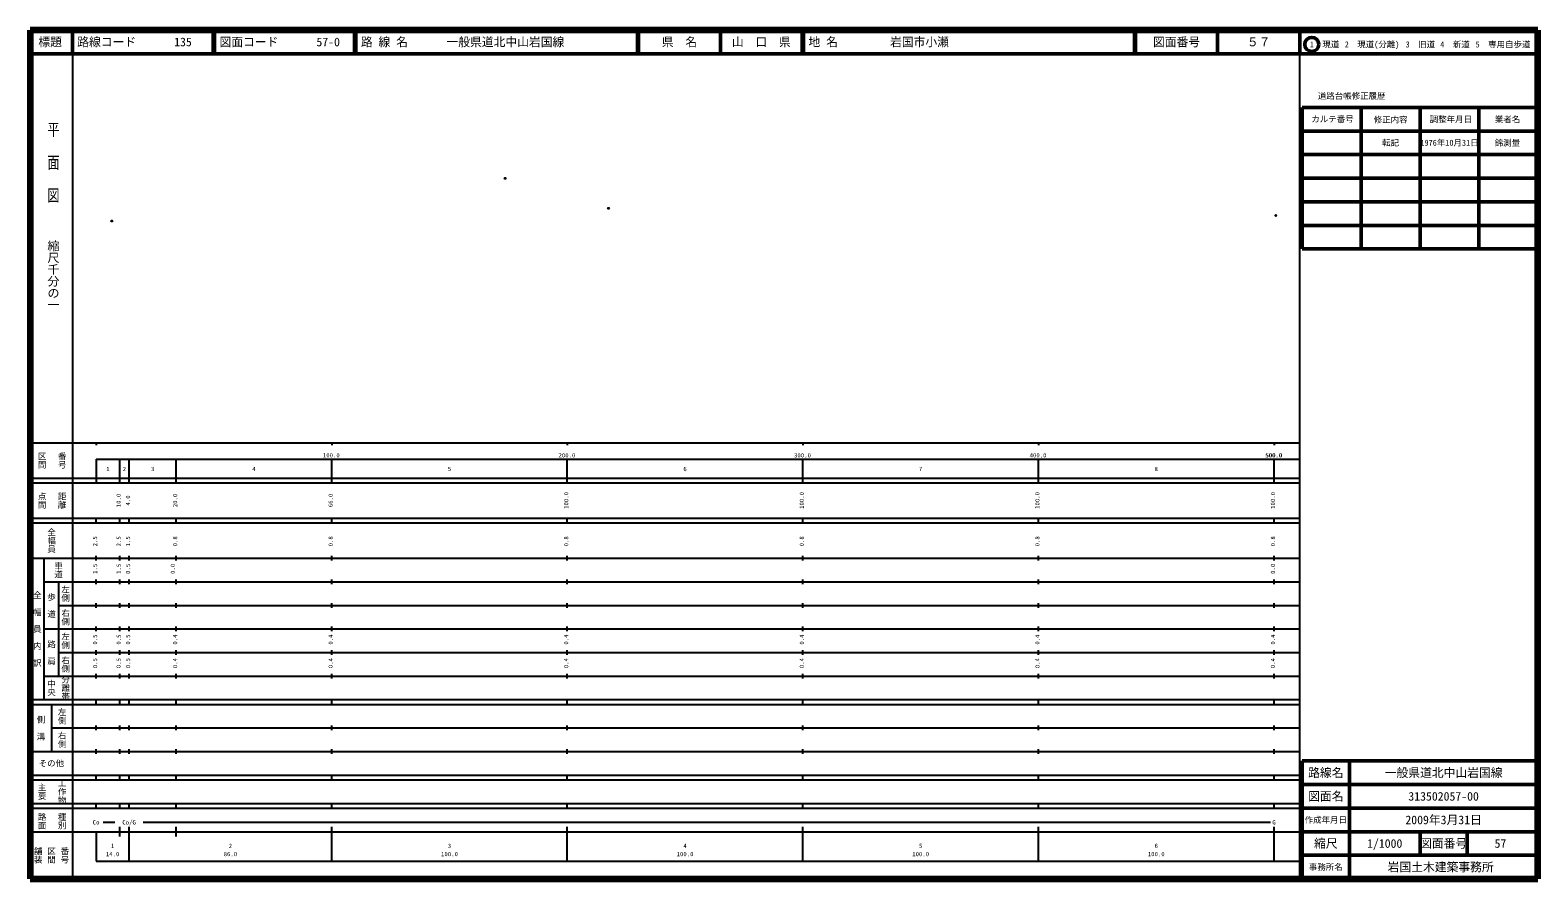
# Model space of a CAD drawing. Units: millimetres on the paper. Extents: x 40 to 680, y 20 to 380.
import ezdxf
from ezdxf.enums import TextEntityAlignment as Align

# ---------------------------------------------------------------- set-up
doc = ezdxf.new("R2010")
doc.units = ezdxf.units.MM
doc.header["$PDMODE"] = 32
doc.header["$PDSIZE"] = 0.5
doc.layers.add('M-OTRS', color=6, linetype='Continuous')
doc.layers.add('M-TTL-TXT', color=7, linetype='Continuous')
for name, color, linetype, lineweight in [('M-TTL', 2, 'Continuous', 140), ('M-TTL-BAND', 7, 'Continuous', 25), ('M-TTL-FRAM', 2, 'Continuous', 50), ('M-TTL-LINE', 7, 'Continuous', 50)]:
    doc.layers.add(name, color=color, linetype=linetype, lineweight=lineweight)
doc.styles.add('@ＭＳ ゴシック', font='')
doc.styles.add('ＭＳ ゴシック', font='')
doc.styles.get('@ＭＳ ゴシック').set_extended_font_data('@MS Gothic')
doc.styles.get('ＭＳ ゴシック').set_extended_font_data('MS Gothic')

msp = doc.modelspace()

# ---------------------------------------------------------------- linework, layer by layer
at = {"layer": 'M-OTRS'}
for p in [(241.638, 317.182), (285.513, 304.414), (568.765, 301.351), (74.677, 299.063)]:
    msp.add_point(p, dxfattribs=at)
at = {"layer": 'M-TTL'}
for p, q in [((40, 380), (40, 20)), ((680, 380), (40, 380)), ((680, 20), (680, 380)), ((40, 20), (680, 20))]:
    msp.add_line(p, q, dxfattribs=at)
at = {"layer": 'M-TTL-BAND'}
for p, q in [((58, 370), (58, 20)), ((579, 20), (579, 370)), ((40, 205), (579, 205)), ((68, 205), (68, 204)), ((168, 205), (168, 204)), ((268, 205), (268, 204)), ((368, 205), (368, 204)), ((468, 205), (468, 204)), ((568, 205), (568, 204)), ((68, 198), (579, 198)), ((68, 198), (68, 188)), ((78, 188), (78, 198)), ((82, 188), (82, 198)), ((102, 188), (102, 198)), ((168, 188), (168, 198)), ((268, 188), (268, 198)), ((368, 188), (368, 198)), ((468, 188), (468, 198)), ((568, 188), (568, 198)), ((40, 190), (579, 190)), ((40, 188), (579, 188)), ((40, 173), (579, 173)), ((68, 171), (68, 173)), ((78, 171), (78, 173)), ((82, 171), (82, 173)), ((102, 171), (102, 173)), ((168, 171), (168, 173)), ((268, 171), (268, 173)), ((368, 171), (368, 173)), ((468, 171), (468, 173)), ((568, 171), (568, 173)), ((40, 171), (579, 171)), ((40, 156), (579, 156)), ((46, 96), (46, 156)), ((68, 155), (68, 157)), ((78, 155), (78, 157)), ((82, 155), (82, 157)), ((102, 155), (102, 157)), ((168, 155), (168, 157)), ((268, 155), (268, 157)), ((368, 155), (368, 157)), ((468, 155), (468, 157)), ((568, 155), (568, 157)), ((46, 146), (579, 146)), ((52, 146), (52, 106)), ((68, 145), (68, 147)), ((78, 145), (78, 147)), ((82, 145), (82, 147)), ((102, 145), (102, 147)), ((168, 145), (168, 147)), ((268, 145), (268, 147)), ((368, 145), (368, 147)), ((468, 145), (468, 147)), ((568, 145), (568, 147)), ((52, 136), (579, 136)), ((68, 135), (68, 137)), ((78, 135), (78, 137)), ((82, 135), (82, 137)), ((102, 135), (102, 137)), ((168, 135), (168, 137)), ((268, 135), (268, 137)), ((368, 135), (368, 137)), ((468, 135), (468, 137)), ((568, 135), (568, 137)), ((46, 126), (579, 126)), ((68, 125), (68, 127)), ((78, 125), (78, 127)), ((82, 125), (82, 127)), ((102, 125), (102, 127)), ((168, 125), (168, 127)), ((268, 125), (268, 127)), ((368, 125), (368, 127)), ((468, 125), (468, 127)), ((568, 125), (568, 127)), ((52, 116), (579, 116)), ((68, 115), (68, 117)), ((78, 115), (78, 117)), ((82, 115), (82, 117)), ((102, 115), (102, 117)), ((168, 115), (168, 117)), ((268, 115), (268, 117)), ((368, 115), (368, 117)), ((468, 115), (468, 117)), ((568, 115), (568, 117)), ((46, 106), (579, 106)), ((68, 105), (68, 107)), ((78, 105), (78, 107)), ((82, 105), (82, 107)), ((102, 105), (102, 107)), ((168, 105), (168, 107)), ((268, 105), (268, 107)), ((368, 105), (368, 107)), ((468, 105), (468, 107)), ((568, 105), (568, 107)), ((40, 96), (579, 96)), ((68, 94), (68, 96)), ((78, 94), (78, 96)), ((82, 94), (82, 96)), ((102, 94), (102, 96)), ((168, 94), (168, 96)), ((268, 94), (268, 96)), ((368, 94), (368, 96)), ((468, 94), (468, 96)), ((568, 94), (568, 96)), ((40, 94), (579, 94)), ((49, 94), (49, 74)), ((49, 84), (579, 84)), ((68, 83), (68, 85)), ((78, 83), (78, 85)), ((82, 83), (82, 85)), ((102, 83), (102, 85)), ((168, 83), (168, 85)), ((268, 83), (268, 85)), ((368, 83), (368, 85)), ((468, 83), (468, 85)), ((568, 83), (568, 85)), ((40, 74), (579, 74)), ((68, 73), (68, 75)), ((78, 73), (78, 75)), ((82, 73), (82, 75)), ((102, 73), (102, 75)), ((168, 73), (168, 75)), ((268, 73), (268, 75)), ((368, 73), (368, 75)), ((468, 73), (468, 75)), ((568, 73), (568, 75)), ((40, 64), (579, 64)), ((68, 62), (68, 64)), ((78, 62), (78, 64)), ((82, 62), (82, 64)), ((102, 62), (102, 64)), ((168, 62), (168, 64)), ((268, 62), (268, 64)), ((368, 62), (368, 64)), ((468, 62), (468, 64)), ((568, 62), (568, 64)), ((40, 62), (579, 62)), ((40, 52), (579, 52)), ((68, 50), (68, 52)), ((78, 50), (78, 52)), ((82, 50), (82, 52)), ((102, 50), (102, 52)), ((168, 50), (168, 52)), ((268, 50), (268, 52)), ((368, 50), (368, 52)), ((468, 50), (468, 52)), ((568, 50), (568, 52)), ((40, 50), (579, 50)), ((40, 40), (579, 40)), ((68, 40), (68, 27.5)), ((71, 44), (76, 44)), ((78, 38), (78, 42)), ((82, 27.5), (82, 42)), ((88, 44), (566.5, 44)), ((102, 38), (102, 42)), ((168, 27.5), (168, 42)), ((268, 27.5), (268, 42)), ((368, 27.5), (368, 42)), ((468, 27.5), (468, 42)), ((568, 27.5), (568, 42)), ((68, 27.5), (579, 27.5))]:
    msp.add_line(p, q, dxfattribs=at)
at = {"layer": 'M-TTL-FRAM'}
for p, q in [((580, 347.197), (580, 287.197)), ((580, 347.197), (680, 347.197)), ((580, 287.197), (680, 287.197)), ((680, 70), (580, 70)), ((580, 70), (580, 20))]:
    msp.add_line(p, q, dxfattribs=at)
at = {"layer": 'M-TTL-LINE'}
for p, q in [((58, 380), (58, 370)), ((117.75, 380), (117.75, 370)), ((118.25, 380), (118.25, 370)), ((177.75, 380), (177.75, 370)), ((178.25, 380), (178.25, 370)), ((297.75, 380), (297.75, 370)), ((298.25, 380), (298.25, 370)), ((333, 380), (333, 370)), ((367.75, 380), (367.75, 370)), ((368.25, 380), (368.25, 370)), ((508.747, 380), (508.747, 370)), ((509.247, 380), (509.247, 370)), ((543.997, 380), (543.997, 370)), ((579, 380), (579, 370)), ((40, 370), (680, 370)), ((605, 347.197), (605, 287.197)), ((630, 347.197), (630, 287.197)), ((655, 347.197), (655, 287.197)), ((580, 337.197), (680, 337.197)), ((580, 327.197), (680, 327.197)), ((580, 317.197), (680, 317.197)), ((580, 307.197), (680, 307.197)), ((580, 297.197), (680, 297.197)), ((600, 70), (600, 20)), ((680, 60), (580, 60)), ((680, 50), (580, 50)), ((680, 40), (580, 40)), ((630, 40), (630, 30)), ((650, 40), (650, 30)), ((680, 30), (580, 30))]:
    msp.add_line(p, q, dxfattribs=at)
msp.add_circle((584.031, 373.958), 3, dxfattribs=at)

# ---------------------------------------------------------------- texts
at = {"layer": 'M-TTL-BAND', "style": '@ＭＳ ゴシック', "width": 1.4}
msp.add_text('平  面  図', height=3.666, rotation=270, dxfattribs=at).set_placement((49.777, 306.475), align=Align.MIDDLE_RIGHT)
at = {"layer": 'M-TTL-BAND', "style": '@ＭＳ ゴシック'}
msp.add_text('縮尺千分の一', height=3.666, rotation=270, dxfattribs=at).set_placement((49.777, 261.03), align=Align.MIDDLE_RIGHT)
for s, p in [('区間', (45, 197.5)), ('番号', (53.5, 197.5)), ('点間', (45, 180.5)), ('距離', (53.5, 180.5)), ('全幅員', (49, 163.5)), ('車道', (52, 151)), ('全\u3000幅\u3000員\u3000内\u3000訳', (43, 126)), ('歩\u3000道', (49, 136)), ('左側', (55, 141)), ('右側', (55, 131)), ('左側', (55, 121)), ('路\u3000肩', (49, 116)), ('右側', (55, 111)), ('中央', (49, 101)), ('分離帯', (55, 101)), ('左側', (53.5, 89)), ('側\u3000溝', (44.5, 84)), ('右側', (53.5, 79)), ('主要', (45, 57)), ('工作物', (53.5, 57)), ('路面', (45, 44.5)), ('種別', (53.5, 44.5)), ('舗装', (43.333, 30)), ('区間', (49, 30)), ('番号', (54.667, 30))]:
    msp.add_text(s, height=2.566, rotation=270, dxfattribs=at).set_placement(p, align=Align.MIDDLE_CENTER)
at = {"layer": 'M-TTL-BAND', "style": 'ＭＳ ゴシック'}
for s, p in [('100.0', (167.844, 198.195)), ('200.0', (267.844, 198.195)), ('300.0', (367.844, 198.195)), ('400.0', (467.844, 198.195)), ('500.0', (567.844, 198.195)), ('500.0', (568, 198.195)), ('1', (73, 192.405)), ('2', (80, 192.405)), ('3', (92, 192.405)), ('4', (135, 192.405)), ('5', (218, 192.405)), ('6', (318, 192.405)), ('7', (418, 192.405)), ('8', (518, 192.405)), ('Co', (68, 42.5)), ('Co/G', (82, 42.5)), ('G', (568, 42.5)), ('1', (75, 32.523)), ('2', (125, 32.523)), ('3', (218, 32.523)), ('4', (318, 32.523)), ('5', (418, 32.523)), ('6', (518, 32.523)), ('14.0', (75, 29.033)), ('86.0', (125, 29.033)), ('100.0', (218, 29.033)), ('100.0', (318, 29.033)), ('100.0', (418, 29.033)), ('100.0', (518, 29.033))]:
    msp.add_text(s, height=1.833, dxfattribs=at).set_placement(p, align=Align.BOTTOM_CENTER)
for s, p in [('10.0', (79, 180.5)), ('4.0', (83, 180.5)), ('20.0', (103, 180.5)), ('66.0', (169, 180.5)), ('100.0', (269, 180.5)), ('100.0', (369, 180.5)), ('100.0', (469, 180.5)), ('100.0', (569, 180.5)), ('2.5', (69, 163.174)), ('2.5', (79, 163.174)), ('1.5', (83, 163.174)), ('0.8', (103, 163.174)), ('0.8', (169, 163.174)), ('0.8', (269, 163.174)), ('0.8', (369, 163.174)), ('0.8', (469, 163.174)), ('0.8', (569, 163.174)), ('1.5', (69, 151.5)), ('1.5', (79, 151.5)), ('0.5', (83, 151.5)), ('0.0', (102, 151.5)), ('0.0', (569, 151.5)), ('0.5', (69, 121.5)), ('0.5', (79, 121.5)), ('0.5', (83, 121.5)), ('0.4', (103, 121.5)), ('0.4', (169, 121.5)), ('0.4', (269, 121.5)), ('0.4', (369, 121.5)), ('0.4', (469, 121.5)), ('0.4', (569, 121.5)), ('0.5', (69, 111.5)), ('0.5', (79, 111.5)), ('0.5', (83, 111.5)), ('0.4', (103, 111.5)), ('0.4', (169, 111.5)), ('0.4', (269, 111.5)), ('0.4', (369, 111.5)), ('0.4', (469, 111.5)), ('0.4', (569, 111.5))]:
    msp.add_text(s, height=1.833, rotation=90, dxfattribs=at).set_placement(p, align=Align.BOTTOM_CENTER)
msp.add_text('その他', height=2.566, dxfattribs=at).set_placement((49, 69), align=Align.MIDDLE_CENTER)
at = {"layer": 'M-TTL-TXT', "style": 'ＭＳ ゴシック'}
for s, height, p in [('標題', 3.666, (48.5, 375)), ('県\u3000名', 3.666, (315.625, 375)), ('山\u3000口\u3000県', 3.666, (350.375, 375)), ('図面番号', 3.666, (526.622, 375)), ('５７', 3.666, (561.497, 375)), ('1\u3000現道', 2.566, (589.448, 373.958)), ('2\u3000現道(分離)', 2.566, (609.619, 373.958)), ('3\u3000旧道', 2.566, (630.121, 373.958)), ('4\u3000新道', 2.566, (644.824, 373.958)), ('5\u3000専用自歩道', 2.566, (665.228, 373.958)), ('道路台帳修正履歴', 2.566, (600.968, 352.113)), ('カルテ番号', 2.566, (592.839, 342.277)), ('修正内容', 2.566, (617.509, 342.023)), ('調整年月日', 2.566, (643.089, 342.197)), ('業者名', 2.566, (667.134, 342.197)), ('転記', 2.566, (617.5, 332.245)), ('1976年10月31日', 2.566, (642.5, 332.245)), ('錦測量', 2.566, (667.077, 332.189)), ('路線名', 3.666, (590, 65)), ('路線名', 3.666, (590, 65)), ('一般県道北中山岩国線', 3.666, (640, 65)), ('図面名', 3.666, (590, 55)), ('図面名', 3.666, (590, 55)), ('313502057-00', 3.666, (640, 55)), ('作成年月日', 2.566, (590, 45)), ('作成年月日', 2.566, (590, 45)), ('2009年3月31日', 3.666, (640, 45)), ('縮尺', 3.666, (590, 35)), ('縮尺', 3.666, (590, 35)), ('1/1000', 3.666, (615, 35)), ('図面番号', 3.666, (640, 35)), ('図面番号', 3.666, (640, 35)), ('57', 3.666, (664.125, 35)), ('事務所名', 2.566, (590, 25)), ('事務所名', 2.566, (590, 25)), ('岩国土木建築事務所 ', 3.666, (640, 25))]:
    msp.add_text(s, height=height, dxfattribs=at).set_placement(p, align=Align.MIDDLE_CENTER)
for s, p in [('路線コード', (60, 375)), ('135', (101.142, 375)), ('図面コード', (120.38, 375)), ('57-0', (161.521, 375)), ('路 線 名', (180.38, 375)), ('一般県道北中山岩国線', (216.734, 375)), ('地 名', (370.38, 375)), ('岩国市小瀬', (405.024, 375))]:
    msp.add_text(s, height=3.666, dxfattribs=at).set_placement(p, align=Align.MIDDLE_LEFT)

doc.saveas('drawing.dxf')
